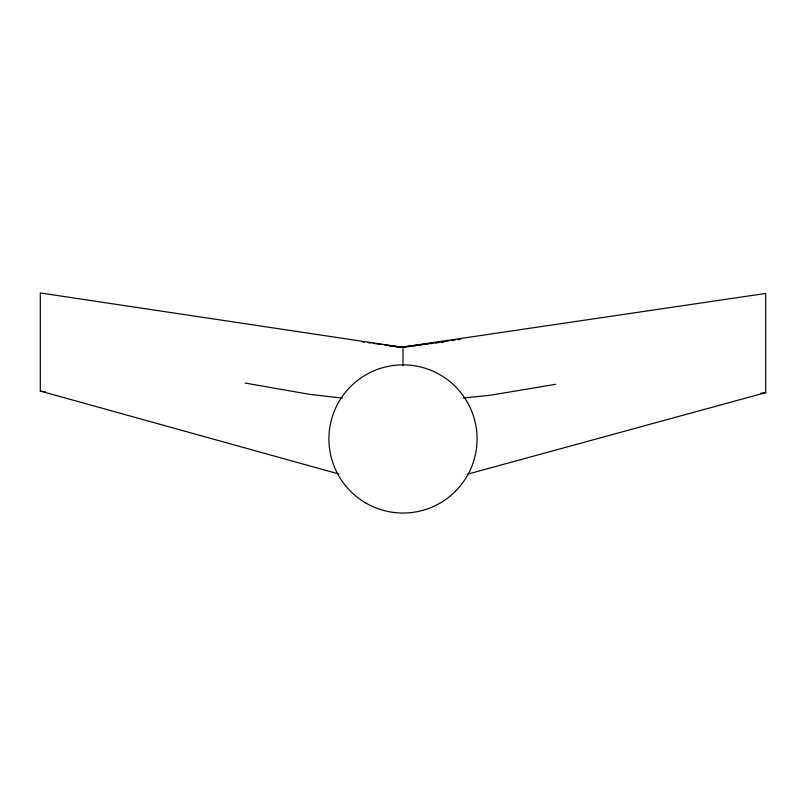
<?xml version="1.0" encoding="UTF-8"?>
<svg xmlns="http://www.w3.org/2000/svg" width="806" height="806" viewBox="0 0 806 806"><rect width="100%" height="100%" fill="white"/><g stroke="black" fill="none" stroke-linecap="round" stroke-linejoin="round"><path stroke-width="1.21" d="M467.289 474.24L765.7 392.633L765.7 293.434L400.34 347.386L448.972 340.898M555.626 384.321L490.753 395.152L463.48 398.013M760.733 393.358L765.7 392.633M421.699 344.867L403 347.386L384.301 344.847M424.188 344.535L427.926 344.031M430.424 343.699L432.913 343.366M435.401 343.024L439.149 342.53M441.638 342.187L444.126 341.855M451.471 340.565L455.209 340.061M457.697 339.729L460.196 339.397M342.218 398.073L309.998 394.416L245.165 383.062M361.874 341.804L364.362 342.147M368.1 342.651L370.599 342.983M373.087 343.326L381.812 344.505M389.127 345.855L391.615 346.187M394.114 346.53L397.852 347.043M403 365.853L403 347.386L40.3 292.971L40.3 391.051L45.267 391.807M40.3 391.051L338.711 473.958M365.954 503.105A74.081 74.081 0 0 0 477.081 438.948A74.081 74.081 0 0 0 365.954 374.79A74.081 74.081 0 0 0 365.954 503.105"/></g></svg>
